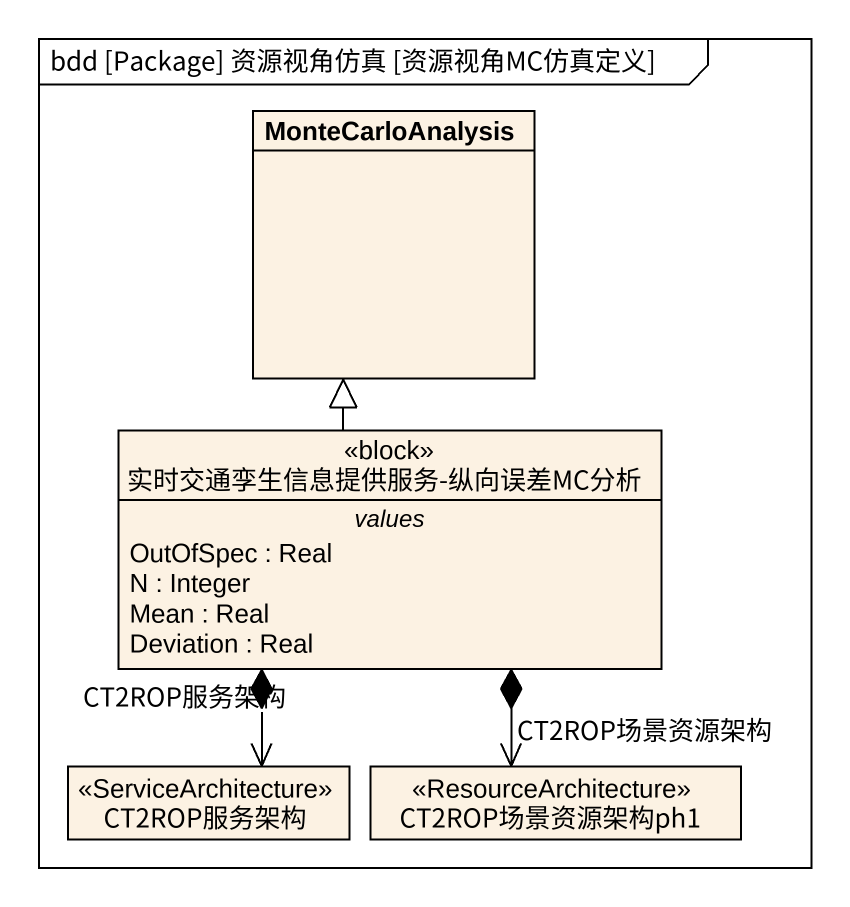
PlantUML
@startuml
mainframe bdd [Package] 资源视角仿真 [资源视角MC仿真定义]
hide circle
hide empty members
class MonteCarloAnalysis
class "实时交通孪生信息提供服务-纵向误差MC分析" as 实时交通孪生信息提供服务_纵向误差MC分析 <<block>> {
  -- values --
  OutOfSpec : Real
  N : Integer
  Mean : Real
  Deviation : Real
}
class CT2ROP服务架构 <<ServiceArchitecture>>
class CT2ROP场景资源架构ph1 <<ResourceArchitecture>>
实时交通孪生信息提供服务_纵向误差MC分析 -up-|> MonteCarloAnalysis
实时交通孪生信息提供服务_纵向误差MC分析 *--> "CT2ROP服务架构" CT2ROP服务架构
实时交通孪生信息提供服务_纵向误差MC分析 *--> "CT2ROP场景资源架构" CT2ROP场景资源架构ph1
@enduml
